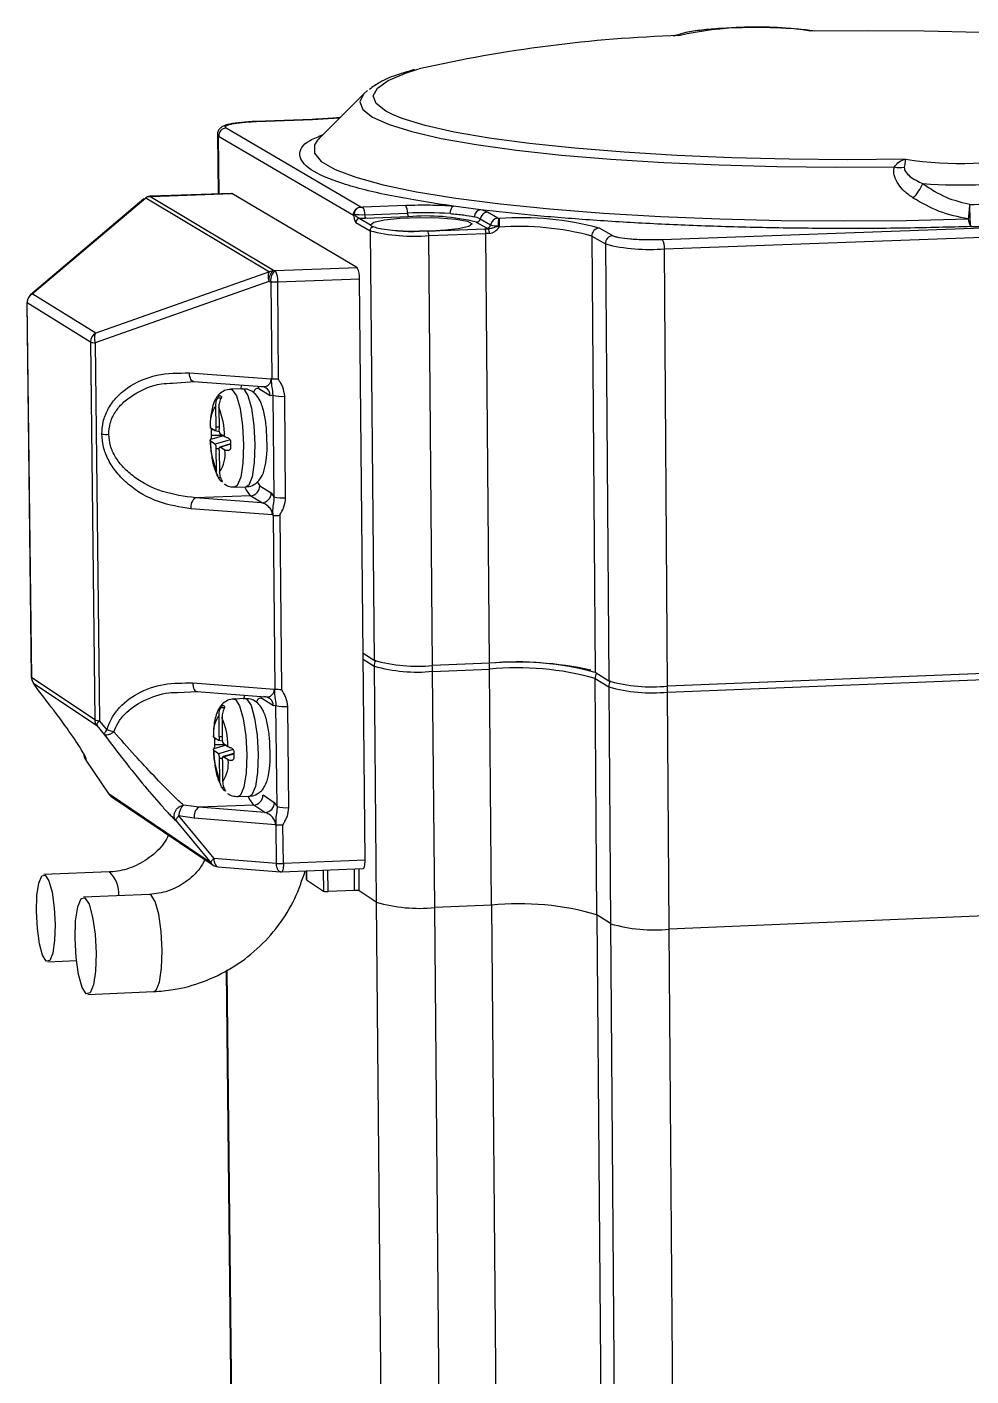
# Model space of a CAD drawing. Header units: millimetres. Extents: x 0 to 279, y 0 to 216.
# Drawn here: x 229.17 to 236.44, y 193.89 to 204.29 of the extents above; entities that cross this region are included whole.
import ezdxf

# ---------------------------------------------------------------- set-up
doc = ezdxf.new("R2010")
doc.units = ezdxf.units.MM

msp = doc.modelspace()

# ---------------------------------------------------------------- linework, layer by layer
at = {"color": 7, "linetype": 'Continuous', "lineweight": 25}
for p, q in [((234.178, 204.226), (234.154, 204.219)), ((235.224, 204.26), (235.21, 204.261)), ((231.792, 203.799), (231.767, 203.778)), ((231.767, 203.778), (231.415, 203.424)), ((231.368, 203.577), (230.936, 203.562)), ((230.937, 203.561), (231.369, 203.577)), ((231.368, 203.577), (231.369, 203.577)), ((231.742, 202.902), (230.703, 203.51)), ((230.936, 203.562), (230.937, 203.561)), ((230.637, 203.46), (230.642, 203.004)), ((230.646, 203.449), (231.685, 202.839)), ((231.415, 203.424), (231.409, 203.418)), ((230.07, 202.966), (229.195, 202.225)), ((229.21, 202.233), (230.085, 202.974)), ((230.085, 202.974), (231.037, 202.402)), ((230.112, 202.984), (230.104, 202.982)), ((230.117, 202.983), (230.126, 202.984)), ((231.07, 202.412), (230.117, 202.983)), ((230.746, 203.007), (230.124, 202.985)), ((230.126, 202.984), (230.749, 203.007)), ((230.749, 203.007), (230.746, 203.007)), ((231.715, 202.434), (230.749, 203.007)), ((232.088, 202.913), (231.758, 202.901)), ((231.772, 202.843), (232.102, 202.855)), ((232.665, 202.881), (232.456, 202.908)), ((232.798, 202.816), (232.719, 202.862)), ((231.704, 202.783), (231.813, 202.719)), ((231.733, 202.814), (231.816, 202.765)), ((232.109, 202.826), (231.779, 202.814)), ((231.863, 202.742), (231.837, 202.75)), ((232.712, 202.738), (232.633, 202.784)), ((232.661, 202.81), (232.741, 202.764)), ((238.636, 202.816), (234.067, 202.649)), ((234.082, 202.581), (238.658, 202.749)), ((231.813, 202.719), (231.844, 199.408)), ((232.259, 202.715), (232.193, 202.715)), ((232.265, 202.683), (232.705, 202.699)), ((232.294, 199.368), (232.265, 202.683)), ((232.369, 202.721), (232.698, 202.733)), ((232.698, 202.733), (232.726, 202.734)), ((232.733, 199.386), (232.705, 202.699)), ((233.521, 202.678), (233.626, 202.618)), ((233.521, 202.678), (233.547, 199.314)), ((233.685, 202.68), (233.58, 202.74)), ((233.626, 202.618), (233.652, 199.249)), ((234.106, 199.209), (234.082, 202.581)), ((231.715, 202.434), (231.083, 202.411)), ((231.034, 202.327), (229.695, 201.855)), ((231.037, 202.402), (229.699, 201.93)), ((231.034, 202.327), (231.047, 202.326)), ((231.047, 202.326), (231.055, 201.579)), ((231.083, 202.411), (231.07, 202.412)), ((231.101, 202.325), (231.732, 202.349)), ((231.108, 201.576), (231.101, 202.325)), ((231.774, 197.868), (231.732, 202.349)), ((229.699, 201.93), (229.21, 202.233)), ((229.169, 202.167), (229.203, 199.277)), ((229.171, 202.165), (229.659, 201.862)), ((229.205, 199.275), (229.171, 202.165)), ((229.659, 201.862), (229.692, 198.95)), ((229.695, 201.855), (229.728, 198.943)), ((230.421, 201.623), (231.052, 201.577)), ((230.29, 201.545), (230.459, 201.558)), ((230.453, 201.557), (230.982, 201.518)), ((230.827, 201.501), (230.739, 201.497)), ((230.825, 201.501), (230.827, 201.501)), ((231.044, 201.448), (230.956, 201.502)), ((230.97, 201.52), (230.991, 201.519)), ((230.991, 201.518), (231.015, 201.506)), ((230.665, 201.43), (230.638, 201.43)), ((230.656, 201.449), (230.661, 201.446)), ((230.661, 201.446), (230.666, 201.443)), ((231.064, 201.452), (231.044, 201.448)), ((231.064, 201.452), (231.072, 200.669)), ((231.162, 200.662), (231.155, 201.445)), ((230.626, 201.205), (230.624, 201.372)), ((230.647, 201.357), (230.649, 201.191)), ((230.582, 201.202), (230.619, 201.179)), ((230.592, 201.14), (230.592, 201.185)), ((230.611, 201.185), (230.592, 201.185)), ((230.62, 201.075), (230.583, 201.098)), ((230.684, 201.139), (230.584, 201.11)), ((230.682, 201.14), (230.592, 201.14)), ((230.62, 201.179), (230.65, 201.173)), ((230.656, 201.157), (230.693, 201.134)), ((230.738, 201.094), (230.738, 201.049)), ((230.629, 200.874), (230.627, 201.041)), ((230.651, 201.026), (230.652, 200.86)), ((230.738, 201.077), (230.656, 201.052)), ((230.694, 201.029), (230.657, 201.052)), ((230.72, 201.025), (230.727, 201.027)), ((230.644, 200.817), (230.66, 200.817)), ((230.671, 200.793), (230.663, 200.79)), ((230.668, 200.787), (230.663, 200.79)), ((230.673, 200.784), (230.668, 200.787)), ((230.891, 200.677), (230.468, 200.661)), ((230.771, 200.743), (230.859, 200.746)), ((230.979, 200.622), (230.891, 200.677)), ((230.964, 200.754), (231.051, 200.7)), ((231.051, 200.7), (231.072, 200.669)), ((231.061, 200.529), (230.432, 200.576)), ((230.979, 200.622), (230.468, 200.661)), ((231.063, 200.526), (231.061, 200.529)), ((231.065, 200.525), (231.079, 199.187)), ((231.132, 199.184), (231.119, 200.527)), ((231.844, 199.408), (231.759, 199.462)), ((231.844, 199.363), (231.861, 197.544)), ((232.733, 199.386), (232.294, 199.368)), ((232.295, 199.323), (232.734, 199.341)), ((232.311, 197.503), (232.295, 199.323)), ((232.749, 197.521), (232.734, 199.341)), ((233.652, 199.249), (233.547, 199.314)), ((239.214, 199.413), (234.106, 199.209)), ((234.106, 199.164), (239.214, 199.368)), ((229.692, 198.95), (229.205, 199.275)), ((229.259, 199.175), (229.22, 199.232)), ((229.22, 199.232), (229.707, 198.906)), ((230.446, 199.234), (231.076, 199.185)), ((233.547, 199.269), (233.652, 199.204)), ((233.561, 197.447), (233.547, 199.269)), ((230.329, 199.161), (230.484, 199.169)), ((230.478, 199.168), (231.007, 199.127)), ((230.851, 199.114), (230.763, 199.11)), ((230.849, 199.113), (230.851, 199.114)), ((231.068, 199.057), (230.98, 199.114)), ((230.994, 199.129), (231.015, 199.128)), ((231.016, 199.127), (231.04, 199.114)), ((233.652, 199.204), (233.666, 197.379)), ((234.119, 197.337), (234.106, 199.164)), ((230.69, 199.042), (230.663, 199.042)), ((230.681, 199.062), (230.686, 199.059)), ((230.686, 199.059), (230.691, 199.055)), ((231.088, 199.061), (231.068, 199.057)), ((231.096, 198.282), (231.088, 199.061)), ((231.186, 198.274), (231.178, 199.053)), ((229.707, 198.906), (229.765, 198.836)), ((229.786, 198.873), (229.728, 198.943)), ((230.651, 198.819), (230.649, 198.985)), ((230.672, 198.969), (230.674, 198.804)), ((230.607, 198.818), (230.644, 198.794)), ((230.617, 198.756), (230.617, 198.801)), ((230.633, 198.801), (230.617, 198.801)), ((230.645, 198.793), (230.675, 198.787)), ((230.645, 198.689), (230.608, 198.714)), ((230.704, 198.754), (230.609, 198.726)), ((230.7, 198.757), (230.617, 198.756)), ((230.763, 198.69), (230.68, 198.666)), ((230.681, 198.769), (230.718, 198.745)), ((230.763, 198.705), (230.763, 198.66)), ((229.803, 198.376), (229.624, 198.639)), ((230.654, 198.49), (230.652, 198.655)), ((230.675, 198.64), (230.677, 198.474)), ((230.719, 198.641), (230.682, 198.665)), ((230.745, 198.636), (230.752, 198.638)), ((230.588, 197.846), (229.803, 198.376)), ((230.669, 198.432), (230.685, 198.432)), ((230.696, 198.408), (230.688, 198.406)), ((230.693, 198.402), (230.688, 198.406)), ((230.698, 198.399), (230.693, 198.402)), ((229.819, 198.36), (230.604, 197.83)), ((230.493, 198.276), (230.376, 198.291)), ((230.916, 198.293), (230.493, 198.276)), ((231.003, 198.235), (230.493, 198.276)), ((230.796, 198.358), (230.884, 198.362)), ((231.003, 198.235), (230.916, 198.293)), ((230.988, 198.371), (231.075, 198.313)), ((231.075, 198.313), (231.096, 198.282)), ((230.316, 198.173), (230.588, 197.846)), ((230.337, 198.209), (230.609, 197.882)), ((230.457, 198.192), (230.337, 198.209)), ((231.085, 198.141), (230.457, 198.192)), ((231.087, 198.139), (231.085, 198.141)), ((231.092, 197.843), (231.089, 198.138)), ((231.145, 197.842), (231.142, 198.139)), ((231.092, 197.843), (230.609, 197.882)), ((231.774, 197.868), (231.145, 197.842)), ((229.806, 197.778), (229.299, 197.757)), ((230.64, 197.818), (231.123, 197.778)), ((231.132, 197.778), (231.761, 197.804)), ((231.322, 197.786), (231.323, 197.718)), ((231.323, 197.717), (231.454, 197.63)), ((230.113, 197.603), (229.604, 197.582)), ((231.694, 197.635), (231.49, 197.627)), ((231.861, 197.544), (231.73, 197.632)), ((231.861, 197.544), (231.945, 188.472)), ((239.218, 197.549), (234.119, 197.337)), ((232.749, 197.521), (232.311, 197.503)), ((232.391, 188.422), (232.311, 197.503)), ((232.749, 197.521), (232.826, 188.444)), ((233.666, 197.379), (233.561, 197.447)), ((233.561, 197.447), (233.631, 188.355)), ((233.666, 197.379), (233.735, 188.273)), ((234.184, 188.224), (234.119, 197.337)), ((229.329, 197.086), (229.55, 197.096)), ((230.704, 197.018), (230.783, 189.414)), ((229.638, 196.834), (230.147, 196.855))]:
    msp.add_line(p, q, dxfattribs=at)
at = {"color": 8, "linetype": 'Continuous', "lineweight": 25}
for p, q in [((230.651, 203.004), (230.646, 203.449)), ((230.124, 202.985), (230.126, 202.984)), ((230.649, 201.205), (230.626, 201.205)), ((230.734, 201.108), (230.62, 201.075)), ((230.627, 201.041), (230.651, 201.041)), ((230.657, 201.052), (230.738, 201.076)), ((230.944, 200.783), (230.964, 200.754)), ((231.76, 199.417), (231.844, 199.363)), ((230.674, 198.819), (230.651, 198.819)), ((230.757, 198.722), (230.645, 198.689)), ((230.682, 198.665), (230.763, 198.689)), ((230.652, 198.655), (230.676, 198.655)), ((231.323, 197.717), (231.323, 197.786)), ((231.452, 197.791), (231.454, 197.63)), ((231.49, 197.627), (231.488, 197.793)), ((231.694, 197.635), (231.692, 197.801)), ((231.73, 197.632), (231.728, 197.803)), ((230.793, 189.399), (230.713, 197.022))]:
    msp.add_line(p, q, dxfattribs=at)
at = {"color": 7, "linetype": 'Continuous', "lineweight": 25, "flags": 128}
for points in [[(235.207, 204.259), (235.645, 204.262), (236.082, 204.259), (236.511, 204.249), (236.928, 204.232), (237.326, 204.208), (237.7, 204.179), (238.045, 204.144), (238.356, 204.103), (238.628, 204.058), (238.858, 204.008), (238.91, 203.995)], [(235.94, 203.271), (235.491, 203.267), (235.042, 203.271), (234.602, 203.281), (234.176, 203.299), (233.77, 203.324), (233.39, 203.355), (233.042, 203.391), (232.732, 203.433), (232.462, 203.48), (232.237, 203.531), (232.06, 203.585), (231.985, 203.616)], [(231.816, 202.765), (231.841, 202.786), (231.922, 202.804), (232.046, 202.817), (232.195, 202.822), (232.345, 202.819), (232.475, 202.809), (232.564, 202.792), (232.599, 202.772), (232.574, 202.752), (232.493, 202.733), (232.369, 202.721)], [(230.626, 201.205), (230.625, 201.199), (230.625, 201.194), (230.625, 201.189), (230.624, 201.185), (230.623, 201.182), (230.622, 201.18), (230.621, 201.179), (230.619, 201.179)], [(230.651, 201.026), (230.651, 201.032), (230.651, 201.037), (230.651, 201.042), (230.652, 201.046), (230.653, 201.049), (230.654, 201.051), (230.656, 201.052), (230.657, 201.052)], [(230.651, 198.819), (230.65, 198.813), (230.65, 198.808), (230.65, 198.803), (230.649, 198.799), (230.648, 198.796), (230.647, 198.794), (230.645, 198.793), (230.644, 198.794)], [(230.675, 198.64), (230.675, 198.646), (230.676, 198.651), (230.676, 198.656), (230.677, 198.66), (230.678, 198.663), (230.679, 198.665), (230.68, 198.666), (230.682, 198.665)], [(231.761, 197.804), (231.761, 197.804), (231.764, 197.806), (231.767, 197.811), (231.77, 197.819), (231.772, 197.829), (231.773, 197.84), (231.774, 197.854), (231.774, 197.868)], [(229.242, 197.472), (229.246, 197.595), (229.26, 197.691), (229.283, 197.747), (229.31, 197.753), (229.338, 197.709), (229.362, 197.621), (229.379, 197.502), (229.386, 197.371), (229.382, 197.248), (229.368, 197.152), (229.345, 197.096), (229.318, 197.09), (229.29, 197.135), (229.266, 197.223), (229.249, 197.341), (229.242, 197.472)], [(231.323, 197.718), (231.323, 197.718), (231.323, 197.717)], [(229.54, 197.265), (229.544, 197.402), (229.56, 197.509), (229.586, 197.572), (229.616, 197.578), (229.648, 197.529), (229.675, 197.43), (229.694, 197.298), (229.702, 197.152), (229.697, 197.014), (229.681, 196.907), (229.656, 196.845), (229.625, 196.838), (229.594, 196.888), (229.566, 196.987), (229.547, 197.119), (229.54, 197.265)]]:
    msp.add_lwpolyline(points, dxfattribs=at)
at = {"color": 8, "linetype": 'Continuous', "lineweight": 25, "flags": 128}
for points in [[(231.985, 203.616), (231.934, 203.642), (231.86, 203.7), (231.838, 203.759), (231.869, 203.819), (231.953, 203.877), (232.087, 203.933), (232.19, 203.966)], [(231.767, 203.778), (231.762, 203.773), (231.733, 203.713), (231.756, 203.654), (231.832, 203.595), (231.959, 203.537), (232.136, 203.483), (232.36, 203.431), (232.63, 203.383), (232.941, 203.34), (233.289, 203.302), (233.669, 203.27), (234.076, 203.245), (234.504, 203.226), (234.947, 203.214), (235.399, 203.209), (235.853, 203.211)], [(231.369, 203.577), (231.49, 203.583), (231.579, 203.589)], [(230.637, 203.46), (230.637, 203.459), (230.646, 203.449)], [(231.409, 203.418), (231.384, 203.382), (231.384, 203.317), (231.437, 203.254), (231.544, 203.191), (231.704, 203.131), (231.914, 203.074), (232.172, 203.02), (232.475, 202.971), (232.819, 202.926), (233.199, 202.888), (233.611, 202.855), (234.05, 202.83), (234.509, 202.811), (234.982, 202.799), (235.462, 202.795), (235.945, 202.799), (236.422, 202.81)], [(230.104, 202.982), (230.106, 202.982), (230.117, 202.983)], [(230.126, 202.984), (230.114, 202.984), (230.112, 202.984)], [(229.171, 202.165), (229.17, 202.166), (229.169, 202.167), (229.169, 202.167)], [(230.453, 201.557), (230.451, 201.557), (230.444, 201.56), (230.438, 201.565), (230.432, 201.573), (230.428, 201.583), (230.424, 201.595), (230.422, 201.609), (230.421, 201.623)], [(230.739, 201.497), (230.751, 201.494), (230.783, 201.446), (230.811, 201.348), (230.83, 201.216), (230.838, 201.068), (230.833, 200.929), (230.817, 200.819), (230.79, 200.755), (230.771, 200.743)], [(230.816, 201.498), (230.819, 201.508), (230.826, 201.53)], [(230.827, 201.501), (230.839, 201.497), (230.871, 201.449), (230.899, 201.351), (230.918, 201.219), (230.926, 201.072), (230.921, 200.933), (230.904, 200.823), (230.878, 200.758), (230.859, 200.746)], [(230.956, 201.502), (230.955, 201.516), (230.954, 201.52)], [(230.891, 200.677), (230.857, 200.725), (230.849, 200.746)], [(230.446, 199.234), (230.447, 199.219), (230.449, 199.206), (230.453, 199.194), (230.458, 199.184), (230.463, 199.176), (230.47, 199.171), (230.477, 199.169), (230.478, 199.168)], [(230.763, 199.11), (230.776, 199.106), (230.808, 199.057), (230.836, 198.959), (230.855, 198.826), (230.863, 198.679), (230.858, 198.541), (230.841, 198.432), (230.815, 198.369), (230.796, 198.358)], [(230.84, 199.109), (230.844, 199.123), (230.849, 199.139)], [(230.851, 199.114), (230.864, 199.11), (230.896, 199.061), (230.923, 198.962), (230.943, 198.83), (230.95, 198.683), (230.946, 198.545), (230.929, 198.436), (230.903, 198.373), (230.884, 198.362)], [(230.98, 199.114), (230.979, 199.129), (230.979, 199.129)], [(230.916, 198.293), (230.881, 198.343), (230.874, 198.361)], [(230.609, 197.882), (230.61, 197.868), (230.612, 197.855), (230.616, 197.843), (230.621, 197.833), (230.626, 197.825), (230.633, 197.82), (230.64, 197.818), (230.64, 197.818)], [(231.123, 197.778), (231.122, 197.778), (231.115, 197.781), (231.109, 197.786), (231.103, 197.794), (231.099, 197.804), (231.095, 197.815), (231.093, 197.829), (231.092, 197.843)], [(231.145, 197.842), (231.145, 197.828), (231.144, 197.815), (231.143, 197.803), (231.141, 197.793), (231.139, 197.785), (231.136, 197.78), (231.133, 197.778), (231.132, 197.778)], [(230.147, 196.855), (230.165, 196.866), (230.19, 196.928), (230.207, 197.036), (230.212, 197.173), (230.204, 197.319), (230.185, 197.451), (230.157, 197.55), (230.126, 197.599), (230.113, 197.603)]]:
    msp.add_lwpolyline(points, dxfattribs=at)
at = {"color": 7, "linetype": 'Continuous', "lineweight": 25}
for centre, radius, start, end in [((234.536, 193.626), 10.603, 91.8529, 102.7808), ((234.796, 201.516), 2.773, 81.4607, 102.5572), ((230.707, 203.45), 0.0602, 92.9321, 180.9905), ((236.362, 205.988), 2.75, 261.1657, 282.9627), ((235.9, 203.417), 0.211, 256.9927, 278.1915), ((235.669, 203.275), 0.448, 317.3242, 334.4999), ((236.377, 207.469), 4.397, 266.051, 278.0985), ((230.12, 202.91), 0.0723, 92.1661, 118.9388), ((230.118, 202.91), 0.0734, 101.2407, 108.9948), ((230.126, 202.912), 0.0735, 92.0669, 101.2398), ((231.693, 202.865), 0.0176, 245.3076, 253.4579), ((231.7, 202.834), 0.016, 135.6664, 162.8992), ((231.751, 203.196), 0.353, 259.6891, 273.4771), ((231.754, 202.989), 0.0879, 261.8068, 272.8522), ((231.673, 202.85), 0.0992, 355.98, 30.8811), ((232.003, 202.862), 0.0987, 355.9474, 31.0112), ((232.221, 199.662), 3.196, 86.2794, 92.1413), ((232.151, 202.852), 0.0494, 175.9528, 211.0057), ((232.491, 202.856), 0.0629, 123.826, 184.5409), ((232.674, 202.821), 0.0603, 98.3809, 174.8148), ((232.722, 202.801), 0.0611, 92.9177, 171.6526), ((232.623, 202.672), 0.213, 63.2523, 78.5321), ((236.391, 207.927), 5.005, 270.501, 273.6673), ((231.735, 202.784), 0.0306, 92.9945, 180.9248), ((231.822, 202.84), 0.0496, 175.9854, 210.8757), ((231.844, 202.719), 0.0309, 102.937, 180.7349), ((232.137, 204.081), 1.367, 258.4129, 272.3512), ((232.156, 204.312), 1.597, 259.4189, 271.3452), ((232.247, 201.272), 1.561, 75.7026, 95.0866), ((232.576, 202.642), 0.189, 63.2038, 78.5138), ((232.631, 202.815), 0.0306, 272.9191, 351.6512), ((232.711, 202.769), 0.0306, 272.9236, 351.6475), ((232.802, 202.755), 0.0612, 92.9222, 171.6489), ((232.794, 202.943), 0.187, 253.4339, 272.3926), ((232.808, 202.847), 0.0326, 252.1863, 271.0802), ((233.191, 203.189), 0.586, 227.9404, 229.0764), ((232.804, 201.832), 0.924, 89.6555, 90.1003), ((232.961, 200.589), 2.163, 74.9785, 94.0749), ((232.972, 200.481), 2.339, 74.9542, 94.0022), ((236.529, 202.817), 0.107, 183.6294, 217.4566), ((236.391, 208.732), 5.981, 270.5032, 273.6838), ((232.145, 204.017), 1.34, 255.6309, 275.1268), ((232.192, 202.686), 0.0728, 356.8837, 23.4604), ((232.648, 202.704), 0.0574, 354.1847, 29.4697), ((232.874, 198.069), 4.632, 91.7577, 92.0882), ((232.735, 202.784), 0.0506, 244.033, 260.3697), ((232.665, 202.705), 0.0675, 355.0241, 24.7646), ((233.583, 202.679), 0.0616, 93.0652, 180.8505), ((233.688, 202.619), 0.0617, 93.0711, 180.8442), ((233.969, 202.593), 0.113, 354.0187, 29.9624), ((233.962, 203.934), 1.359, 255.7001, 275.0685), ((231.587, 202.363), 0.145, 354.3353, 29.0661), ((231.119, 202.341), 0.0865, 124.8025, 188.8425), ((231.073, 202.338), 0.0734, 92.2036, 118.9651), ((231.133, 202.34), 0.0865, 124.8058, 188.8418), ((231.081, 202.832), 0.507, 266.1167, 272.1814), ((230.955, 202.34), 0.147, 354.418, 28.8293), ((229.244, 202.168), 0.0744, 109.2103, 180.8519), ((229.248, 202.166), 0.0766, 119.0613, 180.6716), ((229.736, 201.862), 0.0772, 119.0721, 180.6393), ((229.696, 201.961), 0.106, 249.6676, 269.5472), ((231.131, 201.701), 0.258, 255.1213, 275.3182), ((230.822, 201.233), 0.241, 145.075, 187.3782), ((230.128, 201.135), 0.564, 359.8774, 23.2124), ((230.708, 201.185), 0.0595, 174.5762, 208.5058), ((229.78, 201.639), 0.489, 265.9956, 272.2502), ((231.149, 201.097), 0.566, 179.8978, 203.1638), ((230.568, 201.046), 0.0596, 354.5874, 28.482), ((230.456, 200.998), 0.24, 324.9283, 7.4395), ((230.887, 200.753), 0.0764, 273.0376, 0.8795), ((230.975, 200.699), 0.0765, 273.0427, 0.8741), ((231.138, 200.913), 0.253, 254.8347, 275.4173), ((230.518, 200.59), 0.0869, 124.9728, 188.7004), ((232.175, 200.597), 1.234, 254.4222, 275.5438), ((231.937, 199.364), 0.093, 151.4079, 180.4609), ((232.176, 200.551), 1.233, 254.4059, 275.5494), ((231.9, 199.32), 0.395, 0.4622, 7.2458), ((232.94, 196.681), 2.714, 77.8092, 94.4228), ((232.342, 199.338), 0.392, 0.4377, 7.2687), ((232.948, 197.153), 2.243, 74.4954, 95.4839), ((232.948, 197.111), 2.24, 74.4792, 95.4894), ((229.279, 199.278), 0.0752, 180.6878, 214.2479), ((229.278, 199.276), 0.0729, 180.4921, 217.1722), ((233.746, 199.205), 0.0936, 151.3709, 180.3575), ((233.986, 200.454), 1.25, 254.4788, 275.4871), ((233.721, 199.162), 0.385, 0.3619, 7.3396), ((230.996, 199.058), 0.0713, 359.7211, 92.0175), ((233.987, 200.407), 1.249, 254.4626, 275.4927), ((231.154, 199.295), 0.243, 254.2471, 275.6199), ((229.729, 199.043), 0.0999, 248.2551, 269.46), ((229.765, 198.951), 0.0734, 180.4611, 217.1536), ((230.838, 198.849), 0.233, 144.4024, 187.7091), ((230.144, 198.745), 0.573, 359.9779, 23.0006), ((230.734, 198.798), 0.0606, 174.7652, 208.2056), ((231.183, 198.714), 0.575, 179.9977, 202.953), ((230.592, 198.661), 0.0606, 354.776, 28.1824), ((229.682, 198.686), 0.075, 180.663, 214.863), ((230.489, 198.61), 0.232, 324.2512, 7.7732), ((229.861, 198.422), 0.0746, 214.2371, 235.954), ((230.544, 198.205), 0.0878, 125.4023, 188.4698), ((230.911, 198.369), 0.0763, 273.1194, 0.7934), ((230.999, 198.312), 0.0764, 273.1246, 0.7879), ((231.162, 198.511), 0.239, 253.963, 275.7176), ((230.646, 197.892), 0.0749, 235.9409, 265.3418), ((231.126, 198.294), 0.452, 265.669, 272.4327), ((231.129, 197.853), 0.0745, 265.3643, 272.3515), ((231.48, 197.72), 0.0942, 253.7489, 275.7834), ((231.703, 197.541), 0.0944, 73.7678, 95.771), ((232.192, 198.679), 1.182, 253.7448, 275.7759), ((232.963, 195.384), 2.148, 73.8209, 95.7137), ((234, 198.529), 1.198, 253.8037, 275.7171)]:
    msp.add_arc(centre, radius, start, end, dxfattribs=at)
at = {"color": 8, "linetype": 'Continuous', "lineweight": 25}
for centre, radius, start, end in [((230.971, 201.448), 0.0728, 0.0433, 58.0984), ((229.206, 199.278), 0.00287, 185.7277, 247.467), ((233.641, 199.27), 0.0933, 155.4207, 180.3854), ((229.858, 198.418), 0.0697, 217.332, 235.9461), ((229.645, 197.608), 0.233, 356.4816, 46.6845), ((230.644, 197.888), 0.0704, 217.3081, 235.9459)]:
    msp.add_arc(centre, radius, start, end, dxfattribs=at)
at = {"color": 7, "linetype": 'Continuous', "lineweight": 25}
for points, knots in [([(234.154, 204.22), (234.154, 204.221), (234.166, 204.23), (234.179, 204.227), (234.193, 204.223)], [0, 0, 0, 0, 0.024442, 1, 1, 1, 1]), ([(235.235, 204.258), (235.214, 204.261), (235.15, 204.27), (235.023, 204.28), (234.854, 204.286), (234.681, 204.285), (234.514, 204.279), (234.365, 204.266), (234.252, 204.251), (234.199, 204.233), (234.178, 204.226)], [0, 0, 0, 0, 0.071678, 0.213343, 0.350877, 0.486915, 0.622935, 0.759763, 0.899363, 1, 1, 1, 1]), ([(232.153, 203.961), (232.114, 203.949), (232.009, 203.919), (231.897, 203.874), (231.834, 203.828), (231.809, 203.809)], [0, 0, 0, 0, 0.263593, 0.707358, 1, 1, 1, 1]), ([(231.58, 203.591), (231.545, 203.588), (231.479, 203.582), (231.403, 203.579), (231.368, 203.577)], [0, 0, 0, 0, 0.527818, 1, 1, 1, 1]), ([(230.936, 203.562), (230.915, 203.561), (230.855, 203.558), (230.767, 203.549), (230.705, 203.536), (230.669, 203.521), (230.645, 203.496), (230.636, 203.474), (230.638, 203.462), (230.638, 203.459)], [0, 0, 0, 0, 0.136245, 0.398425, 0.67265, 0.83088, 0.908369, 0.981355, 1, 1, 1, 1]), ([(230.703, 203.51), (230.699, 203.516), (230.692, 203.524), (230.713, 203.534), (230.732, 203.539), (230.744, 203.542), (230.746, 203.542), (230.769, 203.547), (230.813, 203.553), (230.865, 203.558), (230.892, 203.559), (230.91, 203.56), (230.928, 203.561), (230.937, 203.561)], [0, 0, 0, 0, 0.2393965, 0.3695678, 0.499903, 0.5005325, 0.5051931, 0.5178765, 0.759375, 0.8795754, 0.8856021, 0.9395096, 1, 1, 1, 1]), ([(231.416, 203.426), (231.415, 203.425), (231.414, 203.425), (231.421, 203.429), (231.423, 203.431)], [0, 0, 0, 0, 0.692884, 1, 1, 1, 1]), ([(235.853, 203.211), (235.865, 203.226), (235.89, 203.258), (235.923, 203.266), (235.94, 203.271)], [0, 0, 0, 0, 0.480833, 1, 1, 1, 1]), ([(235.94, 203.271), (235.938, 203.266), (235.936, 203.256), (235.932, 203.223), (235.93, 203.208)], [0, 0, 0, 0, 0.516283, 1, 1, 1, 1]), ([(235.999, 202.971), (235.976, 202.987), (235.931, 203.019), (235.881, 203.077), (235.854, 203.131), (235.846, 203.177), (235.851, 203.2), (235.853, 203.211)], [0, 0, 0, 0, 0.260979, 0.499861, 0.750194, 0.878746, 1, 1, 1, 1]), ([(235.93, 203.208), (235.931, 203.202), (235.931, 203.191), (235.943, 203.166), (235.984, 203.124), (236.038, 203.099), (236.074, 203.082)], [0, 0, 0, 0, 0.0899201, 0.1947764, 0.4607374, 1, 1, 1, 1]), ([(236.074, 203.082), (236.131, 203.043), (236.24, 202.97), (236.372, 202.938), (236.435, 202.923)], [0, 0, 0, 0, 0.52405, 1, 1, 1, 1]), ([(236.422, 202.81), (236.346, 202.826), (236.193, 202.858), (236.064, 202.933), (235.999, 202.971)], [0, 0, 0, 0, 0.499327, 1, 1, 1, 1]), ([(231.685, 202.849), (231.687, 202.857), (231.691, 202.871), (231.705, 202.888), (231.722, 202.899), (231.735, 202.901), (231.742, 202.902)], [0, 0, 0, 0, 0.259845, 0.513049, 0.759726, 1, 1, 1, 1]), ([(231.685, 202.839), (231.685, 202.841), (231.685, 202.844), (231.685, 202.848), (231.685, 202.849)], [0, 0, 0, 0, 0.53686, 1, 1, 1, 1]), ([(231.742, 202.902), (231.737, 202.901), (231.728, 202.9), (231.711, 202.891), (231.699, 202.878), (231.691, 202.862), (231.689, 202.853), (231.688, 202.848)], [0, 0, 0, 0, 0.168775, 0.391842, 0.668391, 0.827478, 1, 1, 1, 1]), ([(231.689, 202.845), (231.689, 202.846), (231.688, 202.847), (231.688, 202.848), (231.688, 202.848), (231.688, 202.848), (231.688, 202.848), (231.688, 202.848)], [0, 0, 0, 0, 0.672578, 0.86906, 0.939725, 0.97061, 1, 1, 1, 1]), ([(231.733, 202.814), (231.726, 202.817), (231.71, 202.825), (231.697, 202.838), (231.689, 202.845)], [0, 0, 0, 0, 0.42174, 1, 1, 1, 1]), ([(232.456, 202.908), (232.428, 202.91), (232.394, 202.912), (232.334, 202.914), (232.241, 202.917), (232.151, 202.915), (232.088, 202.913)], [0, 0, 0, 0, 0.25043, 0.292267, 0.501113, 1, 1, 1, 1]), ([(232.429, 202.851), (232.466, 202.848), (232.541, 202.842), (232.589, 202.832), (232.614, 202.827)], [0, 0, 0, 0, 0.501698, 1, 1, 1, 1]), ([(236.444, 202.751), (236.279, 202.747), (235.949, 202.738), (235.441, 202.735), (234.93, 202.74), (234.425, 202.753), (233.935, 202.774), (233.475, 202.803), (233.045, 202.838), (232.792, 202.867), (232.665, 202.881)], [0, 0, 0, 0, 0.123286, 0.2465526, 0.3732958, 0.5000001, 0.6267432, 0.7534477, 0.8767334, 1, 1, 1, 1]), ([(236.444, 202.751), (236.443, 202.756), (236.441, 202.766), (236.438, 202.803), (236.437, 202.838), (236.435, 202.875), (236.435, 202.903), (236.435, 202.923)], [0, 0, 0, 0, 0.249672, 0.499344, 0.649684, 0.760214, 1, 1, 1, 1]), ([(231.685, 202.839), (231.688, 202.826), (231.692, 202.807), (231.699, 202.788), (231.702, 202.785), (231.704, 202.783)], [0, 0, 0, 0, 0.4996426, 0.7582088, 1, 1, 1, 1]), ([(231.837, 202.75), (231.834, 202.751), (231.828, 202.753), (231.822, 202.757), (231.818, 202.761), (231.817, 202.764), (231.816, 202.765)], [0, 0, 0, 0, 0.263187, 0.527527, 0.763187, 1, 1, 1, 1]), ([(232.798, 202.754), (232.785, 202.749), (232.761, 202.739), (232.736, 202.735), (232.726, 202.734)], [0, 0, 0, 0, 0.584354, 1, 1, 1, 1]), ([(232.732, 202.699), (232.739, 202.7), (232.754, 202.702), (232.781, 202.717), (232.797, 202.735), (232.807, 202.746)], [0, 0, 0, 0, 0.237548, 0.495781, 1, 1, 1, 1]), ([(232.802, 202.756), (232.802, 202.756), (232.802, 202.756), (232.802, 202.756), (232.802, 202.756), (232.801, 202.755), (232.799, 202.754), (232.798, 202.754)], [0, 0, 0, 0, 0.030062, 0.06157, 0.133203, 0.330332, 1, 1, 1, 1]), ([(232.802, 202.756), (232.802, 202.761), (232.802, 202.771), (232.803, 202.787), (232.804, 202.802), (232.806, 202.812), (232.808, 202.814), (232.809, 202.815)], [0, 0, 0, 0, 0.172111, 0.330905, 0.607231, 0.830539, 1, 1, 1, 1]), ([(232.809, 202.756), (232.809, 202.755), (232.809, 202.751), (232.808, 202.748), (232.807, 202.746)], [0, 0, 0, 0, 0.4648639, 1, 1, 1, 1]), ([(232.809, 202.815), (232.809, 202.813), (232.809, 202.81), (232.809, 202.796), (232.809, 202.778), (232.809, 202.764), (232.809, 202.756)], [0, 0, 0, 0, 0.245647, 0.494096, 0.745504, 1, 1, 1, 1]), ([(232.369, 202.721), (232.364, 202.72), (232.355, 202.72), (232.341, 202.719), (232.327, 202.718), (232.312, 202.717), (232.295, 202.716), (232.278, 202.716), (232.265, 202.716), (232.259, 202.715)], [0, 0, 0, 0, 0.131548, 0.263404, 0.395941, 0.528645, 0.670908, 0.835315, 1, 1, 1, 1]), ([(234.067, 202.649), (234.027, 202.649), (233.966, 202.647), (233.885, 202.65), (233.845, 202.652), (233.826, 202.654), (233.824, 202.654), (233.788, 202.657), (233.742, 202.663), (233.711, 202.67), (233.699, 202.674), (233.692, 202.676), (233.687, 202.679), (233.685, 202.68)], [0, 0, 0, 0, 0.239396, 0.369568, 0.499903, 0.500532, 0.505193, 0.517877, 0.759375, 0.879575, 0.885602, 0.93951, 1, 1, 1, 1]), ([(229.746, 201.151), (229.748, 201.183), (229.752, 201.251), (229.791, 201.346), (229.853, 201.435), (229.975, 201.539), (230.168, 201.622), (230.336, 201.623), (230.421, 201.623)], [0, 0, 0, 0, 0.09612, 0.196255, 0.311219, 0.438754, 0.719159, 1, 1, 1, 1]), ([(230.74, 201.495), (230.731, 201.495), (230.706, 201.496), (230.669, 201.477), (230.637, 201.447), (230.613, 201.407), (230.593, 201.348), (230.582, 201.28), (230.581, 201.221), (230.58, 201.205)], [0, 0, 0, 0, 0.0638, 0.18483, 0.29439, 0.414196, 0.588543, 0.891567, 1, 1, 1, 1]), ([(231.017, 201.137), (231.016, 201.154), (231.015, 201.21), (231, 201.305), (230.978, 201.386), (230.947, 201.444), (230.905, 201.483), (230.861, 201.502), (230.835, 201.499), (230.827, 201.498)], [0, 0, 0, 0, 0.09449, 0.320074, 0.566447, 0.719619, 0.83907, 0.947298, 1, 1, 1, 1]), ([(231.055, 201.579), (231.054, 201.579), (231.054, 201.579), (231.053, 201.579), (231.052, 201.578), (231.052, 201.577)], [0, 0, 0, 0, 0.185128, 0.404514, 1, 1, 1, 1]), ([(231.052, 201.577), (231.052, 201.577), (231.052, 201.577), (231.052, 201.577), (231.052, 201.57), (231.051, 201.546), (231.057, 201.51), (231.062, 201.474), (231.064, 201.452)], [0, 0, 0, 0, 0.000191, 0.001605, 0.005478, 0.148404, 0.494866, 1, 1, 1, 1]), ([(231.055, 201.579), (231.06, 201.579), (231.068, 201.578), (231.077, 201.578), (231.089, 201.577), (231.099, 201.577), (231.108, 201.576)], [0, 0, 0, 0, 0.336893, 0.440668, 0.501077, 1, 1, 1, 1]), ([(231.155, 201.445), (231.152, 201.468), (231.147, 201.504), (231.13, 201.537), (231.121, 201.552), (231.116, 201.56), (231.111, 201.567), (231.109, 201.572), (231.108, 201.575), (231.108, 201.576), (231.108, 201.576)], [0, 0, 0, 0, 0.497528, 0.748603, 0.790787, 0.874522, 0.943143, 0.978475, 0.990837, 1, 1, 1, 1]), ([(230.624, 201.372), (230.625, 201.386), (230.626, 201.406), (230.635, 201.424), (230.638, 201.43)], [0, 0, 0, 0, 0.690741, 1, 1, 1, 1]), ([(230.638, 201.43), (230.64, 201.433), (230.643, 201.439), (230.649, 201.445), (230.653, 201.449), (230.656, 201.45), (230.656, 201.45), (230.656, 201.449)], [0, 0, 0, 0, 0.263985, 0.534644, 0.746417, 0.959329, 1, 1, 1, 1]), ([(230.659, 201.416), (230.655, 201.403), (230.648, 201.384), (230.647, 201.364), (230.647, 201.357)], [0, 0, 0, 0, 0.6908084, 1, 1, 1, 1]), ([(230.666, 201.443), (230.667, 201.443), (230.668, 201.442), (230.668, 201.437), (230.666, 201.431), (230.663, 201.424), (230.66, 201.419), (230.659, 201.416)], [0, 0, 0, 0, 0.183605, 0.366771, 0.567122, 0.802223, 1, 1, 1, 1]), ([(230.58, 201.205), (230.58, 201.205), (230.579, 201.205), (230.581, 201.203), (230.582, 201.202)], [0, 0, 0, 0, 0.284014, 1, 1, 1, 1]), ([(230.592, 201.185), (230.592, 201.187), (230.592, 201.192), (230.591, 201.196), (230.59, 201.198)], [0, 0, 0, 0, 0.5255695, 1, 1, 1, 1]), ([(230.432, 200.576), (230.348, 200.59), (230.179, 200.616), (229.984, 200.727), (229.86, 200.85), (229.795, 200.949), (229.754, 201.051), (229.749, 201.118), (229.746, 201.151)], [0, 0, 0, 0, 0.280849, 0.561262, 0.6888, 0.803768, 0.906667, 1, 1, 1, 1]), ([(230.468, 200.661), (230.383, 200.672), (230.219, 200.694), (230.031, 200.789), (229.914, 200.889), (229.85, 200.971), (229.808, 201.059), (229.802, 201.12), (229.799, 201.15)], [0, 0, 0, 0, 0.3008, 0.574369, 0.697993, 0.805266, 0.906045, 1, 1, 1, 1]), ([(230.583, 201.098), (230.582, 201.1), (230.579, 201.103), (230.583, 201.108), (230.584, 201.11)], [0, 0, 0, 0, 0.690742, 1, 1, 1, 1]), ([(230.581, 201.103), (230.581, 201.099), (230.582, 201.057), (230.592, 200.975), (230.609, 200.888), (230.631, 200.845), (230.639, 200.828)], [0, 0, 0, 0, 0.031417, 0.384308, 0.761025, 1, 1, 1, 1]), ([(230.584, 201.11), (230.585, 201.111), (230.587, 201.114), (230.59, 201.121), (230.592, 201.129), (230.592, 201.136), (230.592, 201.139), (230.592, 201.14)], [0, 0, 0, 0, 0.263984, 0.534644, 0.746416, 0.959329, 1, 1, 1, 1]), ([(230.693, 201.134), (230.697, 201.131), (230.703, 201.128), (230.716, 201.124), (230.719, 201.123)], [0, 0, 0, 0, 0.690742, 1, 1, 1, 1]), ([(230.719, 201.123), (230.722, 201.122), (230.726, 201.119), (230.733, 201.112), (230.737, 201.104), (230.738, 201.098), (230.738, 201.094), (230.738, 201.094)], [0, 0, 0, 0, 0.263984, 0.534644, 0.746416, 0.959329, 1, 1, 1, 1]), ([(230.858, 200.748), (230.861, 200.748), (230.882, 200.745), (230.917, 200.76), (230.953, 200.788), (230.979, 200.824), (231, 200.876), (231.014, 200.951), (231.022, 201.048), (231.018, 201.112), (231.017, 201.137)], [0, 0, 0, 0, 0.021345, 0.12604, 0.216231, 0.309513, 0.432356, 0.647483, 0.864944, 1, 1, 1, 1]), ([(230.72, 201.025), (230.712, 201.025), (230.701, 201.026), (230.695, 201.028), (230.694, 201.029)], [0, 0, 0, 0, 0.690808, 1, 1, 1, 1]), ([(230.738, 201.049), (230.738, 201.046), (230.738, 201.041), (230.735, 201.035), (230.731, 201.029), (230.726, 201.026), (230.722, 201.025), (230.72, 201.025)], [0, 0, 0, 0, 0.183605, 0.366771, 0.567122, 0.802223, 1, 1, 1, 1]), ([(230.644, 200.817), (230.638, 200.83), (230.63, 200.848), (230.629, 200.868), (230.629, 200.874)], [0, 0, 0, 0, 0.690808, 1, 1, 1, 1]), ([(230.663, 200.79), (230.663, 200.791), (230.662, 200.792), (230.658, 200.796), (230.653, 200.802), (230.648, 200.809), (230.645, 200.814), (230.644, 200.817)], [0, 0, 0, 0, 0.183605, 0.366771, 0.567122, 0.802224, 1, 1, 1, 1]), ([(230.652, 200.86), (230.653, 200.846), (230.655, 200.826), (230.663, 200.809), (230.666, 200.803)], [0, 0, 0, 0, 0.6907413, 1, 1, 1, 1]), ([(230.666, 200.803), (230.667, 200.8), (230.67, 200.794), (230.674, 200.788), (230.675, 200.784), (230.674, 200.784), (230.673, 200.784), (230.673, 200.784)], [0, 0, 0, 0, 0.263984, 0.534644, 0.746417, 0.959329, 1, 1, 1, 1]), ([(230.689, 200.769), (230.702, 200.76), (230.726, 200.745), (230.756, 200.745), (230.77, 200.745)], [0, 0, 0, 0, 0.525086, 1, 1, 1, 1]), ([(231.072, 200.669), (231.072, 200.654), (231.071, 200.629), (231.065, 200.601), (231.063, 200.582), (231.062, 200.568), (231.062, 200.558), (231.062, 200.549), (231.063, 200.539), (231.063, 200.532), (231.063, 200.526)], [0, 0, 0, 0, 0.307849, 0.502148, 0.631496, 0.72346, 0.792873, 0.849044, 0.895291, 1, 1, 1, 1]), ([(231.119, 200.527), (231.119, 200.527), (231.119, 200.533), (231.125, 200.542), (231.13, 200.551), (231.139, 200.567), (231.156, 200.601), (231.16, 200.638), (231.162, 200.662)], [0, 0, 0, 0, 0.009208, 0.125258, 0.210042, 0.236054, 0.502128, 1, 1, 1, 1]), ([(231.061, 200.529), (231.061, 200.533), (231.06, 200.544), (231.055, 200.559), (231.047, 200.574), (231.032, 200.594), (231.009, 200.612), (230.989, 200.619), (230.979, 200.622)], [0, 0, 0, 0, 0.076549, 0.162094, 0.266711, 0.394253, 0.691287, 1, 1, 1, 1]), ([(231.063, 200.526), (231.064, 200.526), (231.064, 200.525), (231.065, 200.525), (231.065, 200.525)], [0, 0, 0, 0, 0.502367, 1, 1, 1, 1]), ([(231.065, 200.525), (231.071, 200.525), (231.081, 200.525), (231.099, 200.525), (231.112, 200.526), (231.119, 200.527)], [0, 0, 0, 0, 0.333748, 0.61187, 1, 1, 1, 1]), ([(229.786, 198.873), (229.796, 198.9), (229.815, 198.956), (229.887, 199.06), (230.022, 199.165), (230.224, 199.235), (230.372, 199.234), (230.446, 199.234)], [0, 0, 0, 0, 0.098391, 0.202803, 0.447674, 0.723512, 1, 1, 1, 1]), ([(229.624, 198.639), (229.625, 198.642), (229.628, 198.648), (229.605, 198.695), (229.539, 198.799), (229.415, 198.973), (229.311, 199.107), (229.259, 199.175)], [0, 0, 0, 0, 0.11076, 0.225432, 0.469001, 0.730959, 1, 1, 1, 1]), ([(230.764, 199.108), (230.755, 199.108), (230.731, 199.109), (230.695, 199.09), (230.662, 199.06), (230.638, 199.021), (230.618, 198.964), (230.607, 198.896), (230.606, 198.837), (230.605, 198.821)], [0, 0, 0, 0, 0.06042, 0.182717, 0.29284, 0.412493, 0.584542, 0.884825, 1, 1, 1, 1]), ([(231.041, 198.75), (231.04, 198.767), (231.039, 198.823), (231.024, 198.918), (231.002, 198.998), (230.971, 199.056), (230.93, 199.095), (230.886, 199.114), (230.86, 199.112), (230.851, 199.111)], [0, 0, 0, 0, 0.09447, 0.319385, 0.564553, 0.716389, 0.836198, 0.9441, 1, 1, 1, 1]), ([(231.079, 199.187), (231.078, 199.187), (231.078, 199.187), (231.077, 199.186), (231.076, 199.186), (231.076, 199.185)], [0, 0, 0, 0, 0.185127, 0.404513, 1, 1, 1, 1]), ([(231.076, 199.185), (231.076, 199.185), (231.076, 199.185), (231.076, 199.185), (231.076, 199.177), (231.075, 199.154), (231.081, 199.118), (231.086, 199.082), (231.088, 199.061)], [0, 0, 0, 0, 0.000191, 0.001603, 0.00547, 0.148389, 0.494864, 1, 1, 1, 1]), ([(231.079, 199.187), (231.084, 199.187), (231.092, 199.186), (231.101, 199.185), (231.113, 199.185), (231.123, 199.184), (231.132, 199.184)], [0, 0, 0, 0, 0.336896, 0.44067, 0.501077, 1, 1, 1, 1]), ([(231.178, 199.053), (231.175, 199.076), (231.171, 199.112), (231.153, 199.145), (231.144, 199.16), (231.14, 199.168), (231.135, 199.175), (231.133, 199.18), (231.132, 199.182), (231.132, 199.183), (231.132, 199.184)], [0, 0, 0, 0, 0.497533, 0.748611, 0.790788, 0.874531, 0.943152, 0.97848, 0.99084, 1, 1, 1, 1]), ([(230.649, 198.985), (230.65, 198.999), (230.651, 199.019), (230.66, 199.037), (230.663, 199.042)], [0, 0, 0, 0, 0.690741, 1, 1, 1, 1]), ([(230.663, 199.042), (230.664, 199.045), (230.668, 199.051), (230.674, 199.058), (230.678, 199.062), (230.681, 199.062), (230.681, 199.062), (230.681, 199.062)], [0, 0, 0, 0, 0.263985, 0.534644, 0.746417, 0.959329, 1, 1, 1, 1]), ([(230.684, 199.028), (230.68, 199.015), (230.673, 198.996), (230.672, 198.976), (230.672, 198.969)], [0, 0, 0, 0, 0.690808, 1, 1, 1, 1]), ([(230.691, 199.055), (230.692, 199.055), (230.693, 199.054), (230.692, 199.049), (230.691, 199.043), (230.688, 199.036), (230.685, 199.03), (230.684, 199.028)], [0, 0, 0, 0, 0.183605, 0.366771, 0.567122, 0.802223, 1, 1, 1, 1]), ([(229.839, 198.857), (229.832, 198.852), (229.817, 198.842), (229.795, 198.833), (229.776, 198.83), (229.769, 198.834), (229.765, 198.836)], [0, 0, 0, 0, 0.241635, 0.499996, 0.753534, 1, 1, 1, 1]), ([(229.765, 198.836), (229.815, 198.77), (229.914, 198.639), (230.075, 198.439), (230.197, 198.297), (230.275, 198.213), (230.302, 198.186), (230.316, 198.173)], [0, 0, 0, 0, 0.269041, 0.530999, 0.774568, 0.88924, 1, 1, 1, 1]), ([(229.839, 198.857), (229.832, 198.858), (229.819, 198.861), (229.801, 198.867), (229.792, 198.871), (229.786, 198.873)], [0, 0, 0, 0, 0.418065, 0.688727, 1, 1, 1, 1]), ([(230.376, 198.291), (230.364, 198.302), (230.338, 198.325), (230.264, 198.397), (230.148, 198.517), (229.991, 198.685), (229.892, 198.797), (229.839, 198.857)], [0, 0, 0, 0, 0.10545, 0.218824, 0.461048, 0.710983, 1, 1, 1, 1]), ([(230.605, 198.821), (230.605, 198.821), (230.604, 198.82), (230.606, 198.819), (230.607, 198.818)], [0, 0, 0, 0, 0.302781, 1, 1, 1, 1]), ([(230.617, 198.801), (230.617, 198.803), (230.617, 198.808), (230.616, 198.811), (230.615, 198.813)], [0, 0, 0, 0, 0.583818, 1, 1, 1, 1]), ([(230.608, 198.714), (230.607, 198.716), (230.604, 198.72), (230.608, 198.725), (230.609, 198.726)], [0, 0, 0, 0, 0.690742, 1, 1, 1, 1]), ([(230.606, 198.719), (230.606, 198.715), (230.607, 198.674), (230.617, 198.592), (230.634, 198.504), (230.656, 198.461), (230.664, 198.444)], [0, 0, 0, 0, 0.031345, 0.383709, 0.759013, 1, 1, 1, 1]), ([(230.609, 198.726), (230.61, 198.727), (230.612, 198.73), (230.615, 198.737), (230.617, 198.746), (230.617, 198.752), (230.617, 198.756), (230.617, 198.756)], [0, 0, 0, 0, 0.263984, 0.534644, 0.746416, 0.959329, 1, 1, 1, 1]), ([(230.718, 198.745), (230.722, 198.743), (230.728, 198.739), (230.74, 198.735), (230.744, 198.734)], [0, 0, 0, 0, 0.690742, 1, 1, 1, 1]), ([(230.744, 198.734), (230.746, 198.733), (230.751, 198.73), (230.757, 198.723), (230.761, 198.715), (230.763, 198.709), (230.763, 198.705), (230.763, 198.705)], [0, 0, 0, 0, 0.263984, 0.534644, 0.746416, 0.959329, 1, 1, 1, 1]), ([(230.883, 198.363), (230.886, 198.363), (230.907, 198.361), (230.942, 198.376), (230.978, 198.403), (231.004, 198.439), (231.024, 198.49), (231.039, 198.565), (231.046, 198.662), (231.042, 198.726), (231.041, 198.75)], [0, 0, 0, 0, 0.020579, 0.125643, 0.216034, 0.309372, 0.431948, 0.64667, 0.864769, 1, 1, 1, 1]), ([(230.745, 198.636), (230.737, 198.637), (230.725, 198.637), (230.72, 198.64), (230.719, 198.641)], [0, 0, 0, 0, 0.6908084, 1, 1, 1, 1]), ([(230.763, 198.66), (230.763, 198.657), (230.763, 198.652), (230.76, 198.646), (230.756, 198.641), (230.751, 198.637), (230.747, 198.637), (230.745, 198.636)], [0, 0, 0, 0, 0.1836047, 0.3667712, 0.5671223, 0.8022232, 1, 1, 1, 1]), ([(230.669, 198.432), (230.663, 198.445), (230.655, 198.463), (230.654, 198.483), (230.654, 198.49)], [0, 0, 0, 0, 0.690808, 1, 1, 1, 1]), ([(230.688, 198.406), (230.688, 198.406), (230.686, 198.408), (230.683, 198.412), (230.678, 198.418), (230.673, 198.425), (230.67, 198.43), (230.669, 198.432)], [0, 0, 0, 0, 0.183605, 0.366771, 0.567122, 0.802224, 1, 1, 1, 1]), ([(230.677, 198.474), (230.678, 198.46), (230.68, 198.441), (230.688, 198.423), (230.691, 198.418)], [0, 0, 0, 0, 0.690741, 1, 1, 1, 1]), ([(230.691, 198.418), (230.692, 198.415), (230.695, 198.409), (230.698, 198.403), (230.7, 198.4), (230.699, 198.399), (230.699, 198.399)], [0, 0, 0, 0, 0.299757, 0.607094, 0.8475636, 1, 1, 1, 1]), ([(230.715, 198.383), (230.727, 198.375), (230.751, 198.36), (230.781, 198.36), (230.796, 198.36)], [0, 0, 0, 0, 0.517318, 1, 1, 1, 1]), ([(230.316, 198.173), (230.313, 198.177), (230.307, 198.187), (230.303, 198.205), (230.304, 198.226), (230.312, 198.247), (230.325, 198.266), (230.341, 198.279), (230.359, 198.288), (230.371, 198.29), (230.376, 198.291)], [0, 0, 0, 0, 0.1017194, 0.2297332, 0.3618345, 0.4999909, 0.6381473, 0.7702487, 0.8916906, 1, 1, 1, 1]), ([(230.376, 198.291), (230.372, 198.288), (230.363, 198.281), (230.351, 198.261), (230.341, 198.236), (230.339, 198.218), (230.337, 198.209)], [0, 0, 0, 0, 0.241726, 0.5, 0.758274, 1, 1, 1, 1]), ([(231.096, 198.282), (231.096, 198.267), (231.095, 198.242), (231.089, 198.213), (231.087, 198.194), (231.086, 198.181), (231.086, 198.17), (231.086, 198.162), (231.087, 198.152), (231.087, 198.144), (231.087, 198.139)], [0, 0, 0, 0, 0.307849, 0.502148, 0.631496, 0.72346, 0.792873, 0.849044, 0.895291, 1, 1, 1, 1]), ([(231.142, 198.139), (231.142, 198.14), (231.143, 198.146), (231.149, 198.154), (231.154, 198.164), (231.163, 198.179), (231.18, 198.213), (231.184, 198.25), (231.186, 198.274)], [0, 0, 0, 0, 0.009208, 0.125258, 0.210042, 0.236054, 0.502128, 1, 1, 1, 1]), ([(231.085, 198.141), (231.085, 198.146), (231.084, 198.156), (231.079, 198.171), (231.071, 198.186), (231.056, 198.206), (231.033, 198.225), (231.013, 198.232), (231.003, 198.235)], [0, 0, 0, 0, 0.076549, 0.162094, 0.266711, 0.394253, 0.691287, 1, 1, 1, 1]), ([(230.26, 198.063), (230.249, 198.041), (230.213, 197.972), (230.114, 197.883), (229.979, 197.806), (229.871, 197.781), (229.814, 197.778), (229.806, 197.778)], [0, 0, 0, 0, 0.1267731, 0.4050978, 0.6833441, 0.952127, 1, 1, 1, 1]), ([(231.089, 198.138), (231.089, 198.138), (231.088, 198.138), (231.087, 198.139), (231.087, 198.139)], [0, 0, 0, 0, 0.49836, 1, 1, 1, 1]), ([(231.142, 198.139), (231.135, 198.138), (231.123, 198.137), (231.105, 198.137), (231.095, 198.137), (231.089, 198.138)], [0, 0, 0, 0, 0.3881299, 0.6662524, 1, 1, 1, 1]), ([(230.54, 197.873), (230.528, 197.85), (230.491, 197.781), (230.392, 197.694), (230.258, 197.622), (230.161, 197.609), (230.113, 197.603)], [0, 0, 0, 0, 0.1461161, 0.4309971, 0.7159748, 1, 1, 1, 1]), ([(230.147, 196.855), (230.197, 196.859), (230.326, 196.869), (230.531, 196.926), (230.75, 197.032), (230.946, 197.178), (231.111, 197.36), (231.239, 197.564), (231.289, 197.714), (231.313, 197.786)], [0, 0, 0, 0, 0.094807, 0.246828, 0.399186, 0.551921, 0.705009, 0.858388, 1, 1, 1, 1])]:
    msp.add_open_spline(points, degree=3, knots=knots, dxfattribs=at)
at = {"color": 8, "linetype": 'Continuous', "lineweight": 25}
for points, knots in [([(232.456, 202.908), (232.29, 202.934), (231.949, 202.987), (231.578, 203.082), (231.329, 203.189), (231.251, 203.302), (231.293, 203.395), (231.416, 203.446), (231.452, 203.461)], [0, 0, 0, 0, 0.1710318, 0.3514211, 0.5386365, 0.7294614, 0.9202862, 1, 1, 1, 1]), ([(229.799, 201.15), (229.802, 201.179), (229.806, 201.24), (229.846, 201.322), (229.908, 201.397), (230.023, 201.482), (230.155, 201.54), (230.262, 201.544), (230.29, 201.545)], [0, 0, 0, 0, 0.117329, 0.243185, 0.377141, 0.531532, 0.873166, 1, 1, 1, 1]), ([(230.956, 201.502), (230.946, 201.504), (230.93, 201.507), (230.917, 201.48), (230.913, 201.471)], [0, 0, 0, 0, 0.674059, 1, 1, 1, 1]), ([(230.991, 201.519), (230.994, 201.519), (231.006, 201.518), (231.023, 201.524), (231.038, 201.537), (231.045, 201.549), (231.05, 201.562), (231.051, 201.572), (231.052, 201.577)], [0, 0, 0, 0, 0.116169, 0.492916, 0.654629, 0.787165, 0.89385, 1, 1, 1, 1]), ([(229.839, 198.857), (229.849, 198.881), (229.869, 198.931), (229.941, 199.021), (230.072, 199.107), (230.216, 199.158), (230.307, 199.161), (230.329, 199.161)], [0, 0, 0, 0, 0.119855, 0.252388, 0.549314, 0.889819, 1, 1, 1, 1]), ([(230.98, 199.114), (230.97, 199.117), (230.954, 199.12), (230.941, 199.094), (230.936, 199.085)], [0, 0, 0, 0, 0.6625897, 1, 1, 1, 1]), ([(231.015, 199.128), (231.018, 199.127), (231.031, 199.126), (231.047, 199.133), (231.062, 199.145), (231.069, 199.157), (231.074, 199.17), (231.075, 199.18), (231.076, 199.185)], [0, 0, 0, 0, 0.114165, 0.491766, 0.653846, 0.786682, 0.893609, 1, 1, 1, 1])]:
    msp.add_open_spline(points, degree=3, knots=knots, dxfattribs=at)
at = {"color": 7, "linetype": 'Continuous', "lineweight": 25}
for points in [[(236.435, 202.923), (236.432, 202.902), (236.427, 202.862), (236.424, 202.827), (236.422, 202.81)], [(231.779, 202.814), (231.771, 202.814), (231.756, 202.814), (231.741, 202.814), (231.733, 202.814)], [(231.037, 202.402), (231.035, 202.399), (231.029, 202.391), (231.026, 202.372), (231.027, 202.35), (231.032, 202.335), (231.034, 202.327)], [(229.699, 201.93), (229.696, 201.926), (229.691, 201.918), (229.688, 201.9), (229.689, 201.878), (229.693, 201.863), (229.695, 201.855)], [(229.728, 198.943), (229.724, 198.939), (229.717, 198.931), (229.71, 198.92), (229.706, 198.912), (229.707, 198.908), (229.707, 198.906)], [(229.765, 198.836), (229.765, 198.838), (229.765, 198.841), (229.769, 198.85), (229.776, 198.861), (229.783, 198.869), (229.786, 198.873)], [(230.337, 198.209), (230.334, 198.205), (230.327, 198.197), (230.32, 198.187), (230.316, 198.178), (230.316, 198.175), (230.316, 198.173)], [(230.588, 197.846), (230.588, 197.848), (230.587, 197.851), (230.591, 197.86), (230.598, 197.87), (230.606, 197.878), (230.609, 197.882)]]:
    msp.add_open_spline(points, degree=3, dxfattribs=at)

doc.saveas('drawing.dxf')
